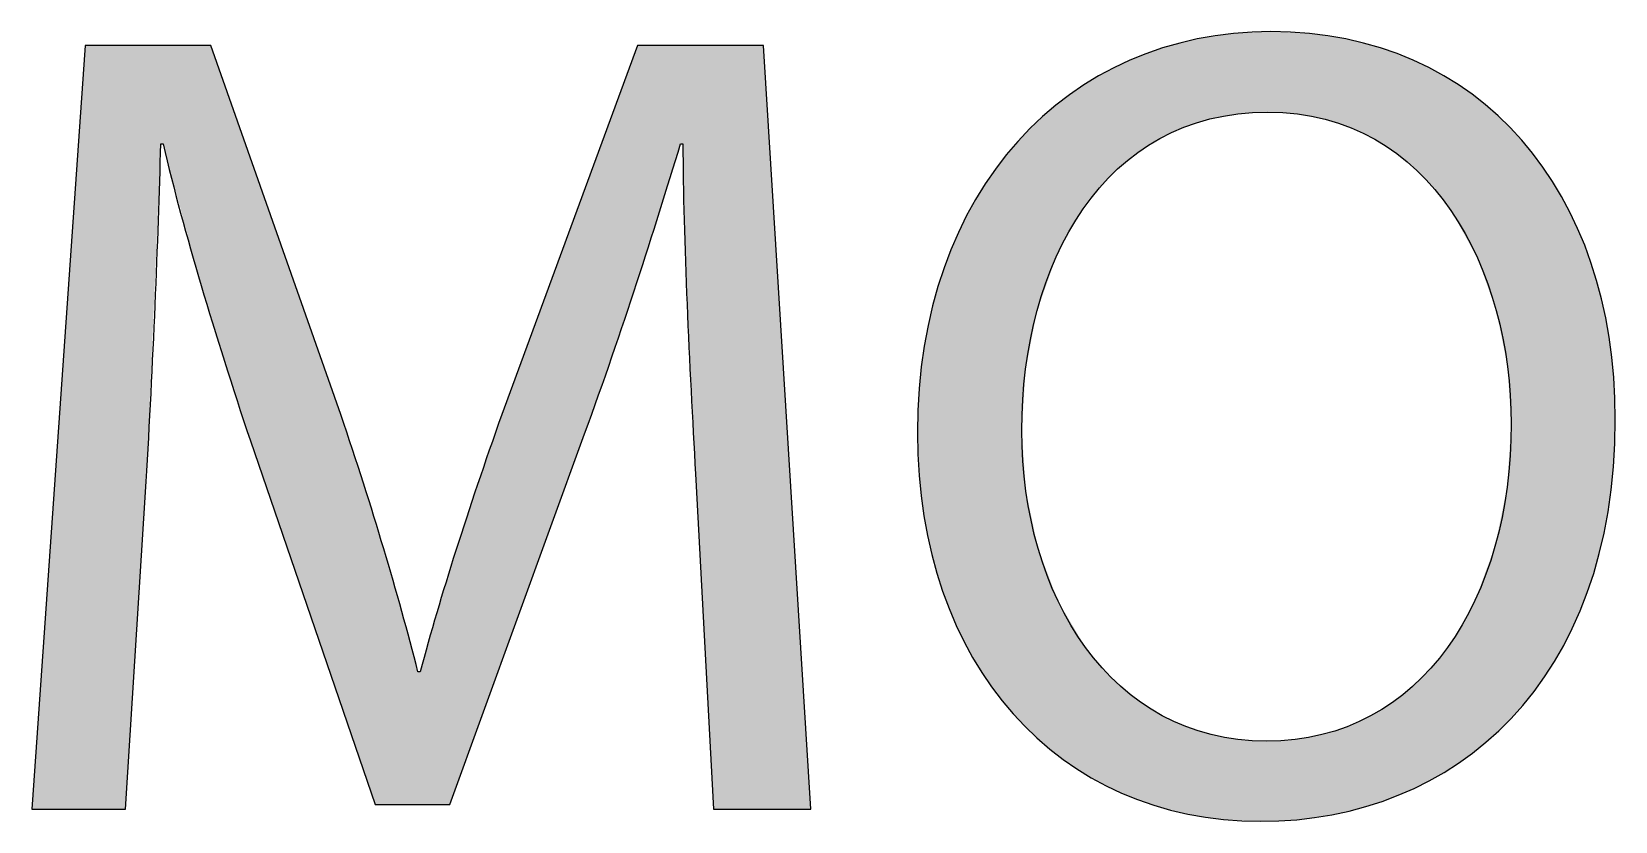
# Model space of a CAD drawing. Extents: x 0 to 360, y -268 to 0.
# Drawn here: x 327.16 to 331.352, y -207.251 to -205.162 of the extents above; entities that cross this region are included whole.
import ezdxf

# ---------------------------------------------------------------- set-up
doc = ezdxf.new("R2010")
doc.units = 0
doc.layers.add('LAYER_1', color=7, linetype='CONTINUOUS')

# ---------------------------------------------------------------- blocks, each defined once
blk = doc.blocks.new('*U246')
at = {"layer": 'LAYER_1', "color": 250}
for points in [[(327.3016, -207.219), (327.1604, -207.219), (327.3016, -205.1982)], [(327.5083, -205.4586), (327.5083, -205.1982), (327.609, -205.8335)], [(327.609, -205.8335), (327.609, -205.1982), (327.6344, -205.9137)], [(327.6344, -205.9137), (327.6344, -205.1982), (327.7392, -206.2441)], [(328.7624, -205.8259), (328.6239, -205.58), (328.7624, -205.2038)], [(328.7644, -205.8193), (328.7624, -205.2038), (328.7644, -205.1982)], [(328.8843, -205.4586), (328.8843, -205.1982), (328.8952, -205.8827)], [(328.8952, -205.8827), (328.8952, -205.1982), (328.9174, -206.3316)], [(328.9174, -206.3316), (328.9174, -205.1982), (328.9656, -207.219)], [(327.7392, -206.2441), (327.7392, -205.4952), (327.9789, -206.9434)], [(328.6239, -206.2262), (328.4048, -206.1752), (328.6239, -205.58)], [(327.9789, -206.9434), (327.9789, -206.1752), (328.0692, -207.2066)], [(328.4048, -206.8281), (328.2832, -206.5347), (328.4048, -206.1752)], [(328.2832, -207.1619), (328.267, -206.5902), (328.2832, -206.5347)], [(328.267, -207.2066), (328.1891, -206.8559), (328.267, -206.5902)]]:
    blk.add_solid(points, dxfattribs=at)
at = {"layer": 'LAYER_1', "color": 250, "extrusion": (0, 0, -1)}
for points in [[(-327.3016, -207.219), (-327.3016, -205.1982), (-327.4091, -207.219)], [(-327.4091, -207.219), (-327.3016, -205.1982), (-327.4091, -205.1982)], [(-327.4091, -207.219), (-327.4091, -205.1982), (-327.4636, -206.3523)], [(-327.4636, -206.3523), (-327.4091, -205.1982), (-327.4636, -205.1982)], [(-327.4636, -206.3523), (-327.4636, -205.1982), (-327.5021, -205.4586)], [(-327.5021, -205.4586), (-327.4636, -205.1982), (-327.5021, -205.1982)], [(-327.5021, -205.4586), (-327.5021, -205.1982), (-327.5083, -205.4586)], [(-327.5083, -205.4586), (-327.5021, -205.1982), (-327.5083, -205.1982)], [(-327.609, -205.8335), (-327.5083, -205.1982), (-327.609, -205.1982)], [(-327.6344, -205.9137), (-327.609, -205.1982), (-327.6344, -205.1982)], [(-327.7392, -206.2441), (-327.6344, -205.1982), (-327.7392, -205.4952)], [(-328.7624, -205.8259), (-328.7624, -205.2038), (-328.7644, -205.8193)], [(-328.7644, -205.8193), (-328.7644, -205.1982), (-328.8781, -205.4586)], [(-328.8781, -205.4586), (-328.7644, -205.1982), (-328.8781, -205.1982)], [(-328.8781, -205.4586), (-328.8781, -205.1982), (-328.8843, -205.4586)], [(-328.8843, -205.4586), (-328.8781, -205.1982), (-328.8843, -205.1982)], [(-328.8952, -205.8827), (-328.8843, -205.1982), (-328.8952, -205.1982)], [(-328.9174, -206.3316), (-328.8952, -205.1982), (-328.9174, -205.1982)], [(-328.9656, -207.219), (-328.9174, -205.1982), (-328.9656, -205.1982)], [(-328.9656, -207.219), (-328.9656, -205.1982), (-329.0972, -207.219)], [(-329.0972, -207.219), (-328.9656, -205.1982), (-329.0972, -205.1982)], [(-329.0972, -207.219), (-329.0972, -205.1982), (-329.2233, -207.219)], [(-327.9789, -206.9434), (-327.7392, -205.4952), (-327.9789, -206.1752)], [(-328.6239, -206.2262), (-328.6239, -205.58), (-328.7624, -205.8259)], [(-328.0692, -207.2066), (-327.9789, -206.1752), (-328.0692, -206.4578)], [(-328.4048, -206.8281), (-328.4048, -206.1752), (-328.6239, -206.2262)], [(-328.0692, -207.2066), (-328.0692, -206.4578), (-328.0923, -207.2066)], [(-328.0923, -207.2066), (-328.0692, -206.4578), (-328.0923, -206.53)], [(-328.0923, -207.2066), (-328.0923, -206.53), (-328.1829, -207.2066)], [(-328.1829, -207.2066), (-328.0923, -206.53), (-328.1829, -206.8559)], [(-328.2832, -207.1619), (-328.2832, -206.5347), (-328.4048, -206.8281)], [(-328.267, -207.2066), (-328.267, -206.5902), (-328.2832, -207.1619)], [(-328.1829, -207.2066), (-328.1829, -206.8559), (-328.1891, -207.2066)], [(-328.1891, -207.2066), (-328.1829, -206.8559), (-328.1891, -206.8559)], [(-328.1891, -207.2066), (-328.1891, -206.8559), (-328.267, -207.2066)]]:
    blk.add_solid(points, dxfattribs=at)
blk = doc.blocks.new('*U247')
at = {"layer": 'LAYER_1', "color": 250}
for points in [[(330.2104, -205.4146), (330.1541, -205.2047), (330.2104, -205.1901)], [(330.2156, -205.4129), (330.2104, -205.1901), (330.2156, -205.1888)], [(330.2208, -205.4113), (330.2156, -205.1888), (330.2208, -205.1874)], [(330.2457, -205.4033), (330.2208, -205.1874), (330.2457, -205.181)], [(330.2791, -205.3927), (330.2457, -205.181), (330.2791, -205.1759)], [(330.2824, -205.3921), (330.2791, -205.1759), (330.2824, -205.1754)], [(330.3153, -205.3861), (330.2824, -205.1754), (330.3153, -205.1705)], [(330.3414, -205.3813), (330.3153, -205.1705), (330.3414, -205.1665)], [(330.3529, -205.3792), (330.3414, -205.1665), (330.3529, -205.1659)], [(330.3536, -205.3791), (330.3529, -205.1659), (330.3536, -205.1659)], [(330.4139, -205.3756), (330.3536, -205.1659), (330.4139, -205.163)], [(330.4291, -205.3747), (330.4139, -205.163), (330.4291, -205.1622)], [(330.4319, -205.3745), (330.4291, -205.1622), (330.4319, -205.1621)], [(330.4408, -205.3751), (330.4319, -205.1621), (330.4408, -205.1616)], [(330.4319, -205.3745), (330.4319, -205.1621), (330.4408, -205.3751)], [(330.4408, -205.3751), (330.4408, -205.1616), (330.5045, -205.379)], [(330.5045, -205.379), (330.5045, -205.1647), (330.5094, -205.3793)], [(330.5094, -205.3793), (330.5094, -205.1649), (330.5107, -205.3794)], [(330.5107, -205.3794), (330.5107, -205.165), (330.5425, -205.3854)], [(330.5425, -205.3854), (330.5425, -205.1665), (330.5756, -205.3917)], [(330.5756, -205.3917), (330.5756, -205.1715), (330.5844, -205.3934)], [(330.5844, -205.3934), (330.5844, -205.1728), (330.6022, -205.3993)], [(330.6022, -205.3993), (330.6022, -205.1755), (330.6392, -205.4115)], [(330.6392, -205.4115), (330.6392, -205.181), (330.6424, -205.4126)], [(330.6424, -205.4126), (330.6424, -205.1818), (330.6528, -205.416)], [(330.6528, -205.416), (330.6528, -205.1845), (330.6919, -205.4349)], [(330.6919, -205.4349), (330.6919, -205.1946), (330.7047, -205.4411)], [(330.7047, -205.4411), (330.7047, -205.1979), (330.716, -205.4465)], [(330.067, -205.4988), (330.0455, -205.2481), (330.067, -205.2373)], [(330.0883, -205.4813), (330.067, -205.2373), (330.0883, -205.2293)], [(330.0954, -205.4768), (330.0883, -205.2293), (330.0954, -205.2267)], [(330.1308, -205.4545), (330.0954, -205.2267), (330.1308, -205.2134)], [(330.1468, -205.4443), (330.1308, -205.2134), (330.1468, -205.2074)], [(330.1532, -205.4413), (330.1468, -205.2074), (330.1532, -205.205)], [(330.1541, -205.4409), (330.1532, -205.205), (330.1541, -205.2047)], [(330.716, -205.4465), (330.716, -205.2008), (330.7309, -205.4562)], [(330.7309, -205.4562), (330.7309, -205.2047), (330.7625, -205.4768)], [(330.7625, -205.4768), (330.7625, -205.2166), (330.7741, -205.4844)], [(330.7741, -205.4844), (330.7741, -205.2209), (330.778, -205.4877)], [(330.778, -205.4877), (330.778, -205.2224), (330.8157, -205.5194)], [(330.8157, -205.5194), (330.8157, -205.2366), (330.8172, -205.5207)], [(330.8172, -205.5207), (330.8172, -205.2372), (330.827, -205.5289)], [(329.9847, -205.5777), (329.9653, -205.2912), (329.9847, -205.2787)], [(329.9867, -205.5751), (329.9847, -205.2787), (329.9867, -205.2777)], [(329.9937, -205.5679), (329.9867, -205.2777), (329.9937, -205.2742)], [(330.035, -205.5251), (329.9937, -205.2742), (330.035, -205.2534)], [(330.0422, -205.5192), (330.035, -205.2534), (330.0422, -205.2498)], [(330.0455, -205.5165), (330.0422, -205.2498), (330.0455, -205.2481)], [(330.827, -205.5289), (330.827, -205.2421), (330.86, -205.5638)], [(330.86, -205.5638), (330.86, -205.2588), (330.8642, -205.5683)], [(330.8642, -205.5683), (330.8642, -205.261), (330.8747, -205.5794)], [(330.8747, -205.5794), (330.8747, -205.2663), (330.898, -205.6099)], [(330.898, -205.6099), (330.898, -205.2782), (330.908, -205.6229)], [(329.9436, -205.6308), (329.9077, -205.3285), (329.9436, -205.3053)], [(329.95, -205.6225), (329.9436, -205.3053), (329.95, -205.3011)], [(329.9653, -205.6027), (329.95, -205.3011), (329.9653, -205.2912)], [(330.908, -205.6229), (330.908, -205.2847), (330.9174, -205.6353)], [(330.9174, -205.6353), (330.9174, -205.2908), (330.9374, -205.6711)], [(330.9374, -205.6711), (330.9374, -205.3039), (330.9469, -205.6881)], [(330.9469, -205.6881), (330.9469, -205.3102), (330.973, -205.7349)], [(329.8726, -205.7571), (329.8362, -205.3863), (329.8726, -205.3568)], [(329.8772, -205.748), (329.8726, -205.3568), (329.8772, -205.3531)], [(329.8905, -205.7215), (329.8772, -205.3531), (329.8905, -205.3423)], [(329.9055, -205.6916), (329.8905, -205.3423), (329.9055, -205.3302)], [(329.9077, -205.6882), (329.9055, -205.3302), (329.9077, -205.3285)], [(330.973, -205.7349), (330.973, -205.3273), (330.9809, -205.749)], [(330.9809, -205.749), (330.9809, -205.3338), (330.9874, -205.7606)], [(330.9874, -205.7606), (330.9874, -205.3392), (331.0097, -205.823)], [(331.0097, -205.823), (331.0097, -205.3576), (331.0337, -205.8902)], [(329.8214, -205.9025), (329.7923, -205.4303), (329.8214, -205.4011)], [(329.8219, -205.8998), (329.8214, -205.4011), (329.8219, -205.4006)], [(329.8244, -205.8928), (329.8219, -205.4006), (329.8244, -205.3981)], [(329.8362, -205.8596), (329.8244, -205.3981), (329.8362, -205.3863)], [(331.0337, -205.8902), (331.0337, -205.3774), (331.0371, -205.8998)], [(331.0371, -205.8998), (331.0371, -205.3803), (331.0419, -205.9236)], [(331.0419, -205.9236), (331.0419, -205.3842), (331.0659, -206.0428)], [(329.7814, -206.9904), (329.7707, -205.452), (329.7814, -205.4412)], [(329.7915, -206.0546), (329.7814, -205.4412), (329.7915, -205.431)], [(329.7923, -206.0509), (329.7915, -205.431), (329.7923, -205.4303)], [(331.0659, -206.0428), (331.0659, -205.4088), (331.0669, -206.0477)], [(331.0669, -206.0477), (331.0669, -205.4098), (331.0764, -206.194)], [(331.0764, -206.194), (331.0764, -205.4196), (331.0768, -206.1993)], [(329.7583, -206.9669), (329.7114, -205.5252), (329.7583, -205.4673)], [(329.7707, -206.9795), (329.7583, -205.4673), (329.7707, -205.452)], [(329.7583, -206.9669), (329.7583, -205.4673), (329.7707, -206.9795)], [(329.7707, -206.9795), (329.7707, -205.452), (329.7814, -206.9904)], [(329.7114, -206.9082), (329.7014, -205.5405), (329.7114, -205.5252)], [(329.7114, -206.9082), (329.7114, -205.5252), (329.7583, -206.9669)], [(329.7014, -206.8956), (329.6589, -205.6056), (329.7014, -205.5405)], [(329.7014, -206.8956), (329.7014, -205.5405), (329.7114, -206.9082)], [(329.6589, -206.8296), (329.6512, -205.6205), (329.6589, -205.6056)], [(329.6589, -206.8296), (329.6589, -205.6056), (329.7014, -206.8956)], [(329.6512, -206.8176), (329.6135, -205.6929), (329.6512, -205.6205)], [(329.6512, -206.8176), (329.6512, -205.6205), (329.6589, -206.8296)], [(329.6135, -206.744), (329.6078, -205.7069), (329.6135, -205.6929)], [(329.6135, -206.744), (329.6135, -205.6929), (329.6512, -206.8176)], [(329.6078, -206.733), (329.5755, -205.7869), (329.6078, -205.7069)], [(329.6078, -206.733), (329.6078, -205.7069), (329.6135, -206.744)], [(329.5716, -206.6422), (329.5452, -205.8872), (329.5716, -205.7995)], [(329.5755, -206.6517), (329.5716, -205.7995), (329.5755, -205.7869)], [(329.5716, -206.6422), (329.5716, -205.7995), (329.5755, -206.6517)], [(329.5755, -206.6517), (329.5755, -205.7869), (329.6078, -206.733)], [(329.543, -206.5455), (329.5232, -205.9936), (329.543, -205.8981)], [(329.5452, -206.5531), (329.543, -205.8981), (329.5452, -205.8872)], [(329.543, -206.5455), (329.543, -205.8981), (329.5452, -206.5531)], [(329.5452, -206.5531), (329.5452, -205.8872), (329.5716, -206.6422)], [(329.5232, -206.4484), (329.5222, -206.0023), (329.5232, -205.9936)], [(329.5232, -206.4484), (329.5232, -205.9936), (329.543, -206.5455)], [(329.5222, -206.4433), (329.5097, -206.1058), (329.5222, -206.0023)], [(329.5222, -206.4433), (329.5222, -206.0023), (329.5232, -206.4484)], [(329.5094, -206.3358), (329.5051, -206.2234), (329.5094, -206.1128)], [(329.5097, -206.3381), (329.5094, -206.1128), (329.5097, -206.1058)], [(329.5094, -206.3358), (329.5094, -206.1128), (329.5097, -206.3381)], [(329.5097, -206.3381), (329.5097, -206.1058), (329.5222, -206.4433)], [(331.0768, -206.9788), (331.0764, -206.2046), (331.0768, -206.1993)], [(329.7814, -206.9904), (329.7814, -206.2172), (329.7915, -207.0006)], [(331.0764, -206.9792), (331.0669, -206.3518), (331.0764, -206.2046)], [(329.7915, -207.0006), (329.7915, -206.3666), (329.7923, -207.0014)], [(331.0659, -206.9892), (331.0419, -206.4841), (331.0659, -206.3671)], [(331.0669, -206.9882), (331.0659, -206.3671), (331.0669, -206.3518)], [(329.7923, -207.0014), (329.7923, -206.3774), (329.8214, -207.0309)], [(331.0419, -207.0119), (331.0371, -206.5074), (331.0419, -206.4841)], [(329.8214, -207.0309), (329.8214, -206.5149), (329.8219, -207.0314)], [(329.8219, -207.0314), (329.8219, -206.5174), (329.8244, -207.0334)], [(329.8244, -207.0334), (329.8244, -206.5291), (329.8362, -207.043)], [(331.0337, -207.0196), (331.0097, -206.589), (331.0337, -206.5241)], [(331.0371, -207.0164), (331.0337, -206.5241), (331.0371, -206.5074)], [(329.8362, -207.043), (329.8362, -206.5602), (329.8726, -207.0728)], [(331.0097, -207.0424), (330.9874, -206.6492), (331.0097, -206.589)], [(329.8726, -207.0728), (329.8726, -206.6563), (329.8772, -207.0766)], [(330.9874, -207.0594), (330.9809, -206.6667), (330.9874, -206.6492)], [(329.8772, -207.0766), (329.8772, -206.6684), (329.8905, -207.0875)], [(329.8905, -207.0875), (329.8905, -206.6909), (329.9055, -207.0973)], [(330.973, -207.0703), (330.9469, -206.7315), (330.973, -206.6817)], [(330.9809, -207.0643), (330.973, -206.6817), (330.9809, -206.6667)], [(329.9055, -207.0973), (329.9055, -206.7163), (329.9077, -207.0987)], [(329.9077, -207.0987), (329.9077, -206.7199), (329.9436, -207.1221)], [(330.9374, -207.0974), (330.9174, -206.7769), (330.9374, -206.7461)], [(330.9469, -207.0902), (330.9374, -206.7461), (330.9469, -206.7315)], [(329.9436, -207.1221), (329.9436, -206.7805), (329.95, -207.1262)], [(330.9174, -207.1095), (330.908, -206.7913), (330.9174, -206.7769)], [(329.95, -207.1262), (329.95, -206.7913), (329.9653, -207.1362)], [(329.9653, -207.1362), (329.9653, -206.8102), (329.9847, -207.1461)], [(330.8747, -207.1353), (330.8642, -206.8458), (330.8747, -206.8327)], [(330.898, -207.1212), (330.8747, -206.8327), (330.898, -206.8037)], [(330.908, -207.1152), (330.898, -206.8037), (330.908, -206.7913)], [(329.9847, -207.1461), (329.9847, -206.8342), (329.9867, -207.1471)], [(329.9867, -207.1471), (329.9867, -206.8367), (329.9937, -207.1506)], [(329.9937, -207.1506), (329.9937, -206.8453), (330.035, -207.1715)], [(330.86, -207.1442), (330.827, -206.8832), (330.86, -206.8501)], [(330.8642, -207.1416), (330.86, -206.8501), (330.8642, -206.8458)], [(330.035, -207.1715), (330.035, -206.8866), (330.0422, -207.1752)], [(330.0422, -207.1752), (330.0422, -206.8938), (330.0455, -207.1768)], [(330.0455, -207.1768), (330.0455, -206.8964), (330.067, -207.185)], [(330.067, -207.185), (330.067, -206.9135), (330.0883, -207.193)], [(330.8157, -207.1649), (330.778, -206.9245), (330.8157, -206.8945)], [(330.8172, -207.1642), (330.8157, -206.8945), (330.8172, -206.8929)], [(330.827, -207.1596), (330.8172, -206.8929), (330.827, -206.8832)], [(330.0883, -207.193), (330.0883, -206.9305), (330.0954, -207.1957)], [(330.0954, -207.1957), (330.0954, -206.9361), (330.1308, -207.209)], [(330.1308, -207.209), (330.1308, -206.958), (330.1468, -207.2132)], [(330.7309, -207.199), (330.716, -206.9655), (330.7309, -206.9563)], [(330.7625, -207.188), (330.7309, -206.9563), (330.7625, -206.9368)], [(330.7741, -207.1839), (330.7625, -206.9368), (330.7741, -206.9276)], [(330.778, -207.1826), (330.7741, -206.9276), (330.778, -206.9245)], [(330.1468, -207.2132), (330.1468, -206.968), (330.1532, -207.2148)], [(330.1532, -207.2148), (330.1532, -206.9719), (330.1541, -207.2151)], [(330.1541, -207.2151), (330.1541, -206.9723), (330.2104, -207.2297)], [(330.2104, -207.2297), (330.2104, -206.9982), (330.2156, -207.231)], [(330.6528, -207.222), (330.6424, -207.001), (330.6528, -206.9963)], [(330.6919, -207.2126), (330.6528, -206.9963), (330.6919, -206.9784)], [(330.7047, -207.2081), (330.6919, -206.9784), (330.7047, -206.9725)], [(330.716, -207.2042), (330.7047, -206.9725), (330.716, -206.9655)], [(330.2156, -207.231), (330.2156, -207.0006), (330.2208, -207.2324)], [(330.2208, -207.2324), (330.2208, -207.0023), (330.2457, -207.2361)], [(330.2457, -207.2361), (330.2457, -207.0101), (330.2791, -207.2411)], [(330.2791, -207.2411), (330.2791, -207.0207), (330.2824, -207.2416)], [(330.2824, -207.2416), (330.2824, -207.0217), (330.3153, -207.2466)], [(330.3153, -207.2466), (330.3153, -207.0277), (330.3414, -207.2479)], [(330.3414, -207.2479), (330.3414, -207.0325), (330.3529, -207.2484)], [(330.3529, -207.2484), (330.3529, -207.0346), (330.3536, -207.2485)], [(330.3536, -207.2485), (330.3536, -207.0348), (330.4139, -207.2514)], [(330.4319, -207.2506), (330.4291, -207.0392), (330.4319, -207.0391)], [(330.4408, -207.2502), (330.4319, -207.0391), (330.4408, -207.0385)], [(330.5045, -207.2473), (330.4408, -207.0385), (330.5045, -207.0348)], [(330.5094, -207.2471), (330.5045, -207.0348), (330.5094, -207.0339)], [(330.5107, -207.2469), (330.5094, -207.0339), (330.5107, -207.0337)], [(330.5425, -207.2425), (330.5107, -207.0337), (330.5425, -207.028)], [(330.5756, -207.2378), (330.5425, -207.028), (330.5756, -207.0219)], [(330.5844, -207.2366), (330.5756, -207.0219), (330.5844, -207.0192)], [(330.6022, -207.2341), (330.5844, -207.0192), (330.6022, -207.0136)], [(330.6392, -207.2252), (330.6022, -207.0136), (330.6392, -207.002)], [(330.6424, -207.2245), (330.6392, -207.002), (330.6424, -207.001)]]:
    blk.add_solid(points, dxfattribs=at)
at = {"layer": 'LAYER_1', "color": 250, "extrusion": (0, 0, -1)}
for points in [[(-330.2104, -205.4146), (-330.2104, -205.1901), (-330.2156, -205.4129)], [(-330.2156, -205.4129), (-330.2156, -205.1888), (-330.2208, -205.4113)], [(-330.2208, -205.4113), (-330.2208, -205.1874), (-330.2457, -205.4033)], [(-330.2457, -205.4033), (-330.2457, -205.181), (-330.2791, -205.3927)], [(-330.2791, -205.3927), (-330.2791, -205.1759), (-330.2824, -205.3921)], [(-330.2824, -205.3921), (-330.2824, -205.1754), (-330.3153, -205.3861)], [(-330.3153, -205.3861), (-330.3153, -205.1705), (-330.3414, -205.3813)], [(-330.3414, -205.3813), (-330.3414, -205.1665), (-330.3529, -205.3792)], [(-330.3529, -205.3792), (-330.3529, -205.1659), (-330.3536, -205.3791)], [(-330.3536, -205.3791), (-330.3536, -205.1659), (-330.4139, -205.3756)], [(-330.4139, -205.3756), (-330.4139, -205.163), (-330.4291, -205.3747)], [(-330.4291, -205.3747), (-330.4291, -205.1622), (-330.4319, -205.3745)], [(-330.5045, -205.379), (-330.4408, -205.1616), (-330.5045, -205.1647)], [(-330.5094, -205.3793), (-330.5045, -205.1647), (-330.5094, -205.1649)], [(-330.5107, -205.3794), (-330.5094, -205.1649), (-330.5107, -205.165)], [(-330.5425, -205.3854), (-330.5107, -205.165), (-330.5425, -205.1665)], [(-330.5756, -205.3917), (-330.5425, -205.1665), (-330.5756, -205.1715)], [(-330.5844, -205.3934), (-330.5756, -205.1715), (-330.5844, -205.1728)], [(-330.6022, -205.3993), (-330.5844, -205.1728), (-330.6022, -205.1755)], [(-330.6392, -205.4115), (-330.6022, -205.1755), (-330.6392, -205.181)], [(-330.6424, -205.4126), (-330.6392, -205.181), (-330.6424, -205.1818)], [(-330.6528, -205.416), (-330.6424, -205.1818), (-330.6528, -205.1845)], [(-330.6919, -205.4349), (-330.6528, -205.1845), (-330.6919, -205.1946)], [(-330.7047, -205.4411), (-330.6919, -205.1946), (-330.7047, -205.1979)], [(-330.716, -205.4465), (-330.7047, -205.1979), (-330.716, -205.2008)], [(-330.067, -205.4988), (-330.067, -205.2373), (-330.0883, -205.4813)], [(-330.0883, -205.4813), (-330.0883, -205.2293), (-330.0954, -205.4768)], [(-330.0954, -205.4768), (-330.0954, -205.2267), (-330.1308, -205.4545)], [(-330.1308, -205.4545), (-330.1308, -205.2134), (-330.1468, -205.4443)], [(-330.1468, -205.4443), (-330.1468, -205.2074), (-330.1532, -205.4413)], [(-330.1532, -205.4413), (-330.1532, -205.205), (-330.1541, -205.4409)], [(-330.1541, -205.4409), (-330.1541, -205.2047), (-330.2104, -205.4146)], [(-330.7309, -205.4562), (-330.716, -205.2008), (-330.7309, -205.2047)], [(-330.7625, -205.4768), (-330.7309, -205.2047), (-330.7625, -205.2166)], [(-330.7741, -205.4844), (-330.7625, -205.2166), (-330.7741, -205.2209)], [(-330.778, -205.4877), (-330.7741, -205.2209), (-330.778, -205.2224)], [(-330.8157, -205.5194), (-330.778, -205.2224), (-330.8157, -205.2366)], [(-330.8172, -205.5207), (-330.8157, -205.2366), (-330.8172, -205.2372)], [(-330.827, -205.5289), (-330.8172, -205.2372), (-330.827, -205.2421)], [(-329.9847, -205.5777), (-329.9847, -205.2787), (-329.9867, -205.5751)], [(-329.9867, -205.5751), (-329.9867, -205.2777), (-329.9937, -205.5679)], [(-329.9937, -205.5679), (-329.9937, -205.2742), (-330.035, -205.5251)], [(-330.035, -205.5251), (-330.035, -205.2534), (-330.0422, -205.5192)], [(-330.0422, -205.5192), (-330.0422, -205.2498), (-330.0455, -205.5165)], [(-330.0455, -205.5165), (-330.0455, -205.2481), (-330.067, -205.4988)], [(-330.86, -205.5638), (-330.827, -205.2421), (-330.86, -205.2588)], [(-330.8642, -205.5683), (-330.86, -205.2588), (-330.8642, -205.261)], [(-330.8747, -205.5794), (-330.8642, -205.261), (-330.8747, -205.2663)], [(-330.898, -205.6099), (-330.8747, -205.2663), (-330.898, -205.2782)], [(-330.908, -205.6229), (-330.898, -205.2782), (-330.908, -205.2847)], [(-329.9436, -205.6308), (-329.9436, -205.3053), (-329.95, -205.6225)], [(-329.95, -205.6225), (-329.95, -205.3011), (-329.9653, -205.6027)], [(-329.9653, -205.6027), (-329.9653, -205.2912), (-329.9847, -205.5777)], [(-330.9174, -205.6353), (-330.908, -205.2847), (-330.9174, -205.2908)], [(-330.9374, -205.6711), (-330.9174, -205.2908), (-330.9374, -205.3039)], [(-330.9469, -205.6881), (-330.9374, -205.3039), (-330.9469, -205.3102)], [(-330.973, -205.7349), (-330.9469, -205.3102), (-330.973, -205.3273)], [(-329.8726, -205.7571), (-329.8726, -205.3568), (-329.8772, -205.748)], [(-329.8772, -205.748), (-329.8772, -205.3531), (-329.8905, -205.7215)], [(-329.8905, -205.7215), (-329.8905, -205.3423), (-329.9055, -205.6916)], [(-329.9055, -205.6916), (-329.9055, -205.3302), (-329.9077, -205.6882)], [(-329.9077, -205.6882), (-329.9077, -205.3285), (-329.9436, -205.6308)], [(-330.9809, -205.749), (-330.973, -205.3273), (-330.9809, -205.3338)], [(-330.9874, -205.7606), (-330.9809, -205.3338), (-330.9874, -205.3392)], [(-331.0097, -205.823), (-330.9874, -205.3392), (-331.0097, -205.3576)], [(-331.0337, -205.8902), (-331.0097, -205.3576), (-331.0337, -205.3774)], [(-329.8214, -205.9025), (-329.8214, -205.4011), (-329.8219, -205.8998)], [(-329.8219, -205.8998), (-329.8219, -205.4006), (-329.8244, -205.8928)], [(-329.8244, -205.8928), (-329.8244, -205.3981), (-329.8362, -205.8596)], [(-329.8362, -205.8596), (-329.8362, -205.3863), (-329.8726, -205.7571)], [(-331.0371, -205.8998), (-331.0337, -205.3774), (-331.0371, -205.3803)], [(-331.0419, -205.9236), (-331.0371, -205.3803), (-331.0419, -205.3842)], [(-331.0659, -206.0428), (-331.0419, -205.3842), (-331.0659, -205.4088)], [(-329.7814, -206.2172), (-329.7814, -205.4412), (-329.7915, -206.0546)], [(-329.7915, -206.0546), (-329.7915, -205.431), (-329.7923, -206.0509)], [(-329.7923, -206.0509), (-329.7923, -205.4303), (-329.8214, -205.9025)], [(-331.0669, -206.0477), (-331.0659, -205.4088), (-331.0669, -205.4098)], [(-331.0764, -206.194), (-331.0669, -205.4098), (-331.0764, -205.4196)], [(-331.0768, -206.1993), (-331.0764, -205.4196), (-331.0768, -205.42)], [(-331.0768, -206.9788), (-331.0768, -205.42), (-331.1046, -206.9461)], [(-331.1046, -206.9461), (-331.0768, -205.42), (-331.1046, -205.4485)], [(-331.1046, -206.9461), (-331.1046, -205.4485), (-331.1372, -206.9079)], [(-331.1372, -206.9079), (-331.1046, -205.4485), (-331.1372, -205.4899)], [(-331.1372, -206.9079), (-331.1372, -205.4899), (-331.1608, -206.8733)], [(-331.1608, -206.8733), (-331.1372, -205.4899), (-331.1608, -205.5199)], [(-331.1608, -206.8733), (-331.1608, -205.5199), (-331.1913, -206.8285)], [(-331.1913, -206.8285), (-331.1608, -205.5199), (-331.1913, -205.5682)], [(-331.1913, -206.8285), (-331.1913, -205.5682), (-331.2102, -206.7936)], [(-331.2102, -206.7936), (-331.1913, -205.5682), (-331.2102, -205.598)], [(-331.2102, -206.7936), (-331.2102, -205.598), (-331.2385, -206.7412)], [(-331.2385, -206.7412), (-331.2102, -205.598), (-331.2385, -205.6544)], [(-331.2385, -206.7412), (-331.2385, -205.6544), (-331.2527, -206.7072)], [(-331.2527, -206.7072), (-331.2385, -205.6544), (-331.2527, -205.6825)], [(-331.2527, -206.7072), (-331.2527, -205.6825), (-331.2782, -206.6459)], [(-331.2782, -206.6459), (-331.2527, -205.6825), (-331.2782, -205.748)], [(-331.2782, -206.6459), (-331.2782, -205.748), (-331.288, -206.6144)], [(-331.288, -206.6144), (-331.2782, -205.748), (-331.288, -205.7729)], [(-331.288, -206.6144), (-331.288, -205.7729), (-331.3099, -206.5429)], [(-331.3099, -206.5429), (-331.288, -205.7729), (-331.3099, -205.8489)], [(-331.3099, -206.5429), (-331.3099, -205.8489), (-331.3158, -206.5151)], [(-331.3158, -206.5151), (-331.3099, -205.8489), (-331.3158, -205.869)], [(-331.3158, -206.5151), (-331.3158, -205.869), (-331.3332, -206.4321)], [(-331.3332, -206.4321), (-331.3158, -205.869), (-331.3332, -205.9565)], [(-331.3332, -206.4321), (-331.3332, -205.9565), (-331.336, -206.4092)], [(-331.336, -206.4092), (-331.3332, -205.9565), (-331.336, -205.9704)], [(-331.336, -206.4092), (-331.336, -205.9704), (-331.3475, -206.3136)], [(-331.3475, -206.3136), (-331.336, -205.9704), (-331.3475, -206.0704)], [(-331.3475, -206.3136), (-331.3475, -206.0704), (-331.3482, -206.2947)], [(-331.3482, -206.2947), (-331.3475, -206.0704), (-331.3482, -206.0767)], [(-331.3482, -206.2947), (-331.3482, -206.0767), (-331.3524, -206.1876)], [(-329.7915, -207.0006), (-329.7814, -206.2172), (-329.7915, -206.3666)], [(-331.0764, -206.9792), (-331.0764, -206.2046), (-331.0768, -206.9788)], [(-329.7923, -207.0014), (-329.7915, -206.3666), (-329.7923, -206.3774)], [(-331.0659, -206.9892), (-331.0659, -206.3671), (-331.0669, -206.9882)], [(-331.0669, -206.9882), (-331.0669, -206.3518), (-331.0764, -206.9792)], [(-329.8214, -207.0309), (-329.7923, -206.3774), (-329.8214, -206.5149)], [(-331.0419, -207.0119), (-331.0419, -206.4841), (-331.0659, -206.9892)], [(-329.8219, -207.0314), (-329.8214, -206.5149), (-329.8219, -206.5174)], [(-329.8244, -207.0334), (-329.8219, -206.5174), (-329.8244, -206.5291)], [(-329.8362, -207.043), (-329.8244, -206.5291), (-329.8362, -206.5602)], [(-331.0337, -207.0196), (-331.0337, -206.5241), (-331.0371, -207.0164)], [(-331.0371, -207.0164), (-331.0371, -206.5074), (-331.0419, -207.0119)], [(-329.8726, -207.0728), (-329.8362, -206.5602), (-329.8726, -206.6563)], [(-331.0097, -207.0424), (-331.0097, -206.589), (-331.0337, -207.0196)], [(-329.8772, -207.0766), (-329.8726, -206.6563), (-329.8772, -206.6684)], [(-330.9874, -207.0594), (-330.9874, -206.6492), (-331.0097, -207.0424)], [(-329.8905, -207.0875), (-329.8772, -206.6684), (-329.8905, -206.6909)], [(-329.9055, -207.0973), (-329.8905, -206.6909), (-329.9055, -206.7163)], [(-330.973, -207.0703), (-330.973, -206.6817), (-330.9809, -207.0643)], [(-330.9809, -207.0643), (-330.9809, -206.6667), (-330.9874, -207.0594)], [(-329.9077, -207.0987), (-329.9055, -206.7163), (-329.9077, -206.7199)], [(-329.9436, -207.1221), (-329.9077, -206.7199), (-329.9436, -206.7805)], [(-330.9374, -207.0974), (-330.9374, -206.7461), (-330.9469, -207.0902)], [(-330.9469, -207.0902), (-330.9469, -206.7315), (-330.973, -207.0703)], [(-329.95, -207.1262), (-329.9436, -206.7805), (-329.95, -206.7913)], [(-330.9174, -207.1095), (-330.9174, -206.7769), (-330.9374, -207.0974)], [(-329.9653, -207.1362), (-329.95, -206.7913), (-329.9653, -206.8102)], [(-329.9847, -207.1461), (-329.9653, -206.8102), (-329.9847, -206.8342)], [(-330.8747, -207.1353), (-330.8747, -206.8327), (-330.898, -207.1212)], [(-330.898, -207.1212), (-330.898, -206.8037), (-330.908, -207.1152)], [(-330.908, -207.1152), (-330.908, -206.7913), (-330.9174, -207.1095)], [(-329.9867, -207.1471), (-329.9847, -206.8342), (-329.9867, -206.8367)], [(-329.9937, -207.1506), (-329.9867, -206.8367), (-329.9937, -206.8453)], [(-330.035, -207.1715), (-329.9937, -206.8453), (-330.035, -206.8866)], [(-330.86, -207.1442), (-330.86, -206.8501), (-330.8642, -207.1416)], [(-330.8642, -207.1416), (-330.8642, -206.8458), (-330.8747, -207.1353)], [(-330.0422, -207.1752), (-330.035, -206.8866), (-330.0422, -206.8938)], [(-330.0455, -207.1768), (-330.0422, -206.8938), (-330.0455, -206.8964)], [(-330.067, -207.185), (-330.0455, -206.8964), (-330.067, -206.9135)], [(-330.0883, -207.193), (-330.067, -206.9135), (-330.0883, -206.9305)], [(-330.8157, -207.1649), (-330.8157, -206.8945), (-330.8172, -207.1642)], [(-330.8172, -207.1642), (-330.8172, -206.8929), (-330.827, -207.1596)], [(-330.827, -207.1596), (-330.827, -206.8832), (-330.86, -207.1442)], [(-330.0954, -207.1957), (-330.0883, -206.9305), (-330.0954, -206.9361)], [(-330.1308, -207.209), (-330.0954, -206.9361), (-330.1308, -206.958)], [(-330.1468, -207.2132), (-330.1308, -206.958), (-330.1468, -206.968)], [(-330.7309, -207.199), (-330.7309, -206.9563), (-330.7625, -207.188)], [(-330.7625, -207.188), (-330.7625, -206.9368), (-330.7741, -207.1839)], [(-330.7741, -207.1839), (-330.7741, -206.9276), (-330.778, -207.1826)], [(-330.778, -207.1826), (-330.778, -206.9245), (-330.8157, -207.1649)], [(-330.1532, -207.2148), (-330.1468, -206.968), (-330.1532, -206.9719)], [(-330.1541, -207.2151), (-330.1532, -206.9719), (-330.1541, -206.9723)], [(-330.2104, -207.2297), (-330.1541, -206.9723), (-330.2104, -206.9982)], [(-330.2156, -207.231), (-330.2104, -206.9982), (-330.2156, -207.0006)], [(-330.6528, -207.222), (-330.6528, -206.9963), (-330.6919, -207.2126)], [(-330.6919, -207.2126), (-330.6919, -206.9784), (-330.7047, -207.2081)], [(-330.7047, -207.2081), (-330.7047, -206.9725), (-330.716, -207.2042)], [(-330.716, -207.2042), (-330.716, -206.9655), (-330.7309, -207.199)], [(-330.2208, -207.2324), (-330.2156, -207.0006), (-330.2208, -207.0023)], [(-330.2457, -207.2361), (-330.2208, -207.0023), (-330.2457, -207.0101)], [(-330.2791, -207.2411), (-330.2457, -207.0101), (-330.2791, -207.0207)], [(-330.2824, -207.2416), (-330.2791, -207.0207), (-330.2824, -207.0217)], [(-330.3153, -207.2466), (-330.2824, -207.0217), (-330.3153, -207.0277)], [(-330.3414, -207.2479), (-330.3153, -207.0277), (-330.3414, -207.0325)], [(-330.3529, -207.2484), (-330.3414, -207.0325), (-330.3529, -207.0346)], [(-330.3536, -207.2485), (-330.3529, -207.0346), (-330.3536, -207.0348)], [(-330.4139, -207.2514), (-330.3536, -207.0348), (-330.4139, -207.0383)], [(-330.4139, -207.2514), (-330.4139, -207.0383), (-330.4291, -207.2507)], [(-330.4291, -207.2507), (-330.4139, -207.0383), (-330.4291, -207.0392)], [(-330.4291, -207.2507), (-330.4291, -207.0392), (-330.4319, -207.2506)], [(-330.4319, -207.2506), (-330.4319, -207.0391), (-330.4408, -207.2502)], [(-330.4408, -207.2502), (-330.4408, -207.0385), (-330.5045, -207.2473)], [(-330.5045, -207.2473), (-330.5045, -207.0348), (-330.5094, -207.2471)], [(-330.5094, -207.2471), (-330.5094, -207.0339), (-330.5107, -207.2469)], [(-330.5107, -207.2469), (-330.5107, -207.0337), (-330.5425, -207.2425)], [(-330.5425, -207.2425), (-330.5425, -207.028), (-330.5756, -207.2378)], [(-330.5756, -207.2378), (-330.5756, -207.0219), (-330.5844, -207.2366)], [(-330.5844, -207.2366), (-330.5844, -207.0192), (-330.6022, -207.2341)], [(-330.6022, -207.2341), (-330.6022, -207.0136), (-330.6392, -207.2252)], [(-330.6392, -207.2252), (-330.6392, -207.002), (-330.6424, -207.2245)], [(-330.6424, -207.2245), (-330.6424, -207.001), (-330.6528, -207.222)]]:
    blk.add_solid(points, dxfattribs=at)
blk = doc.blocks.new('BLOCK_27')
at = {"layer": 'LAYER_1'}
for points, knots in [([(331.3524, -206.1876), (331.3524, -206.8801), (330.9293, -207.2514), (330.4139, -207.2514), (329.8772, -207.2514), (329.5051, -206.8353), (329.5051, -206.2234), (329.5051, -205.5819), (329.9013, -205.1616), (330.4408, -205.1616), (330.9955, -205.1616), (331.3524, -205.5847), (331.3524, -206.1876)], [0, 0, 0, 0, 1, 1, 1, 2, 2, 2, 3, 3, 3, 4, 4, 4, 4]), ([(328.9174, -206.3316), (328.9022, -206.0498), (328.8843, -205.7073), (328.8843, -205.4586), (328.8843, -205.4586), (328.8781, -205.4586), (328.8781, -205.4586), (328.8065, -205.6929), (328.7258, -205.9478), (328.6239, -206.2262), (328.6239, -206.2262), (328.267, -207.2066), (328.267, -207.2066), (328.267, -207.2066), (328.0692, -207.2066), (328.0692, -207.2066), (328.0692, -207.2066), (327.7392, -206.2441), (327.7392, -206.2441), (327.6434, -205.9568), (327.5648, -205.6984), (327.5083, -205.4586), (327.5083, -205.4586), (327.5021, -205.4586), (327.5021, -205.4586), (327.4959, -205.7108), (327.4815, -206.0463), (327.4636, -206.3523), (327.4636, -206.3523), (327.4091, -207.219), (327.4091, -207.219), (327.4091, -207.219), (327.1604, -207.219), (327.1604, -207.219), (327.1604, -207.219), (327.3016, -205.1982), (327.3016, -205.1982), (327.3016, -205.1982), (327.6344, -205.1982), (327.6344, -205.1982), (327.6344, -205.1982), (327.9789, -206.1752), (327.9789, -206.1752), (328.063, -206.4239), (328.1292, -206.6458), (328.1829, -206.8559), (328.1829, -206.8559), (328.1891, -206.8559), (328.1891, -206.8559), (328.2428, -206.652), (328.3145, -206.4301), (328.4048, -206.1752), (328.4048, -206.1752), (328.7644, -205.1982), (328.7644, -205.1982), (328.7644, -205.1982), (329.0972, -205.1982), (329.0972, -205.1982), (329.0972, -205.1982), (329.2233, -207.219), (329.2233, -207.219), (329.2233, -207.219), (328.9656, -207.219), (328.9656, -207.219), (328.9656, -207.219), (328.9174, -206.3316), (328.9174, -206.3316)], [0, 0, 0, 0, 1, 1, 1, 2, 2, 2, 3, 3, 3, 4, 4, 4, 5, 5, 5, 6, 6, 6, 7, 7, 7, 8, 8, 8, 9, 9, 9, 10, 10, 10, 11, 11, 11, 12, 12, 12, 13, 13, 13, 14, 14, 14, 15, 15, 15, 16, 16, 16, 17, 17, 17, 18, 18, 18, 19, 19, 19, 20, 20, 20, 21, 21, 21, 22, 22, 22, 22]), ([(329.7814, -206.2172), (329.7814, -206.652), (330.015, -207.0392), (330.4291, -207.0392), (330.8425, -207.0392), (331.0768, -206.6582), (331.0768, -206.1993), (331.0768, -205.7948), (330.8666, -205.3745), (330.4319, -205.3745), (329.9971, -205.3745), (329.7814, -205.7769), (329.7814, -206.2172)], [0, 0, 0, 0, 1, 1, 1, 2, 2, 2, 3, 3, 3, 4, 4, 4, 4])]:
    blk.add_open_spline(points, degree=3, knots=knots, dxfattribs=at)
at = {"layer": 'LAYER_1', "color": 250}
for name in ['*U247', '*U246']:
    blk.add_blockref(name, (0, 0), dxfattribs=at)
blk = doc.blocks.new('BLOCK_20')
at = {"layer": 'LAYER_1'}
blk.add_blockref('BLOCK_27', (0, 0), dxfattribs=at)
blk = doc.blocks.new('BLOCK_17')
at = {"layer": 'LAYER_1'}
blk.add_blockref('BLOCK_20', (0, 0), dxfattribs=at)

msp = doc.modelspace()

# ---------------------------------------------------------------- block references
at = {"layer": 'LAYER_1'}
msp.add_blockref('BLOCK_17', (0, 0), dxfattribs=at)

doc.saveas('drawing.dxf')
